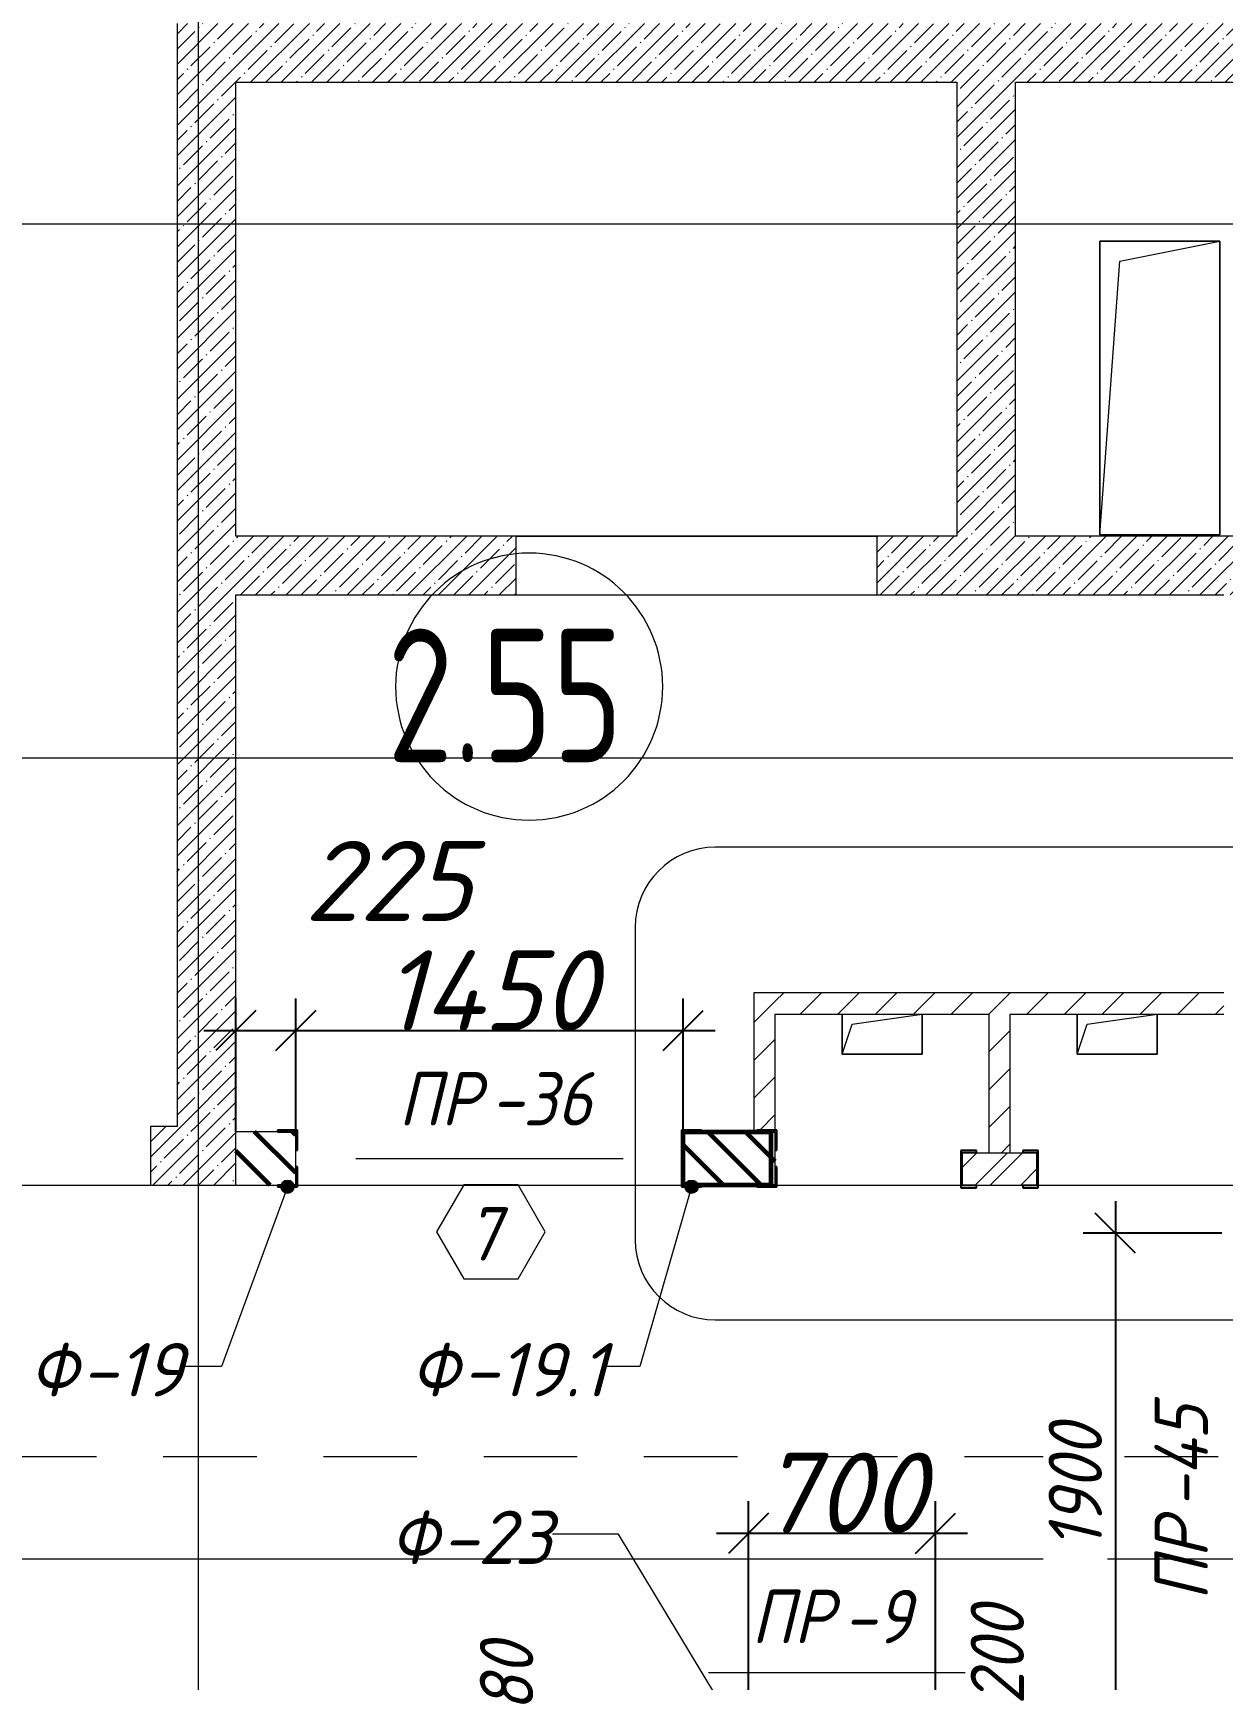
# Model space of a CAD drawing. Header units: millimetres. Extents: x 12986 to 523328, y -9759 to 30092.
# Drawn here: x 333137 to 337590, y 8784 to 14949 of the extents above; entities that cross this region are included whole.
import ezdxf

# ---------------------------------------------------------------- set-up
doc = ezdxf.new("R2010")
doc.units = ezdxf.units.MM
doc.linetypes.add('01 Штриховая _4 мм_', pattern=[600, 350, -250])
for name, color, linetype, lineweight in [('5) Блок ячеистый', 160, 'Continuous', 60), ('A-ANNO-DIMS', 7, 'Continuous', 9), ('A-ANNO-SYMB', 7, 'Continuous', 9), ('A-AREA-IDEN', 7, 'Continuous', 9), ('A-DOOR-2', 7, 'Continuous', 5), ('A-DOOR-IDEN', 7, 'Continuous', 9), ('A-FLOR', 7, 'Continuous', 9), ('A-GENM', 7, 'Continuous', 9), ('A-GENM-1', 7, 'Continuous', 25), ('A-GENM-IDEN', 7, 'Continuous', 9), ('A-WALL-FNSH-2', 7, 'Continuous', 5), ('A-WALL-PATT-1', 7, 'Continuous', 5), ('A-WALL-PATT-3', 250, 'Continuous', 5), ('G-ANNO-SYMB-1', 7, '01 Штриховая _4 мм_', 9), ('Оси-1', 7, 'Continuous', 20)]:
    doc.layers.add(name, color=color, linetype=linetype, lineweight=lineweight)
for name, color, linetype, lineweight, true_color in [('A-DOOR-1', 7, 'Continuous', 5, 0xffffff), ('A-WALL-3', 7, 'Continuous', 5, 0x000000), ('A-WALL-9', 7, 'Continuous', 5, 0x0070df), ('A-WALL-FNSH-3', 7, 'Continuous', 13, 0x008000), ('A-WALL-PATT-5', 7, 'Continuous', 5, 0x800000)]:
    doc.layers.add(name, color=color, linetype=linetype, lineweight=lineweight, true_color=true_color)
doc.styles.add('ISOCPEUR_I_2', font='isocpeui.ttf', dxfattribs={"height": 300})
doc.styles.add('ISOCPEUR_I_3', font='isocpeui.ttf', dxfattribs={"width": 0.9, "height": 200})
doc.styles.add('ISOCPEUR_I_4', font='isocpeui.ttf', dxfattribs={"width": 0.9, "height": 300})
doc.styles.add('СПДС', font='ГОСТ тип А.ttf', dxfattribs={"width": 0.9})
doc.dimstyles.new('ISO-2_0_0_9К_СРЕДНИЙ', dxfattribs={"dimscale": 304.8, "dimtxt": 199.196235, "dimasz": 0.492126, "dimexe": 0.393701, "dimexo": 0, "dimgap": 0, "dimtad": 1, "dimdec": 0, "dimzin": 0, "dimdsep": 46, "dimtxsty": 'ISOCPEUR_I_2', "dimblk1": 'OBLIQUE', "dimblk2": 'OBLIQUE', "dimsah": 1, "dimcen": 0.09, "dimdle": 0.393701, "dimazin": 0, "dimtfac": 1, "dimtdec": 4, "dimtix": 1, "dimtmove": 2, "dimatfit": 3, "dimfxl": 1, "dimtvp": 1, "dimtolj": 1, "dimtzin": 0, "dimarcsym": 2})
doc.dimstyles.new('ISO-2_0_0_9К_СРЕДНИЙ_2', dxfattribs={"dimscale": 304.8, "dimtxt": 199.196235, "dimasz": 0.492126, "dimexe": 0.393701, "dimexo": 0, "dimgap": 0, "dimtad": 1, "dimdec": 0, "dimzin": 0, "dimdsep": 46, "dimtxsty": 'ISOCPEUR_I_2', "dimblk1": 'OBLIQUE', "dimblk2": 'OBLIQUE', "dimsah": 1, "dimcen": 0.09, "dimdle": 0.393701, "dimazin": 0, "dimtfac": 1, "dimtdec": 4, "dimtix": 1, "dimtmove": 0, "dimatfit": 3, "dimfxl": 1, "dimtvp": 1, "dimtolj": 1, "dimtzin": 0, "dimarcsym": 2})
doc.dimstyles.new('ISO-2_0_0_9К_СРЕДНИЙ_ФОН_1', dxfattribs={"dimscale": 304.8, "dimtxt": 199.196235, "dimasz": 0.492126, "dimexe": 0.393701, "dimexo": 0, "dimgap": 0.164042, "dimtad": 1, "dimdec": 0, "dimdsep": 46, "dimtxsty": 'ISOCPEUR_I_3', "dimblk1": 'OBLIQUE', "dimblk2": 'OBLIQUE', "dimsah": 1, "dimcen": 0.09, "dimdle": 0.393701, "dimazin": 0, "dimtfac": 1, "dimtdec": 4, "dimtix": 1, "dimtmove": 0, "dimatfit": 3, "dimfxl": 1, "dimtvp": 1, "dimtfill": 1, "dimtolj": 1, "dimtzin": 0, "dimarcsym": 2})
doc.dimstyles.new('ISO-2_0_0_9К_СРЕДНИЙ_ФОН_2', dxfattribs={"dimscale": 304.8, "dimtxt": 199.196235, "dimasz": 0.492126, "dimexe": 0.393701, "dimexo": 0, "dimgap": 0.164042, "dimtad": 1, "dimdec": 0, "dimdsep": 46, "dimtxsty": 'ISOCPEUR_I_3', "dimblk1": 'OBLIQUE', "dimblk2": 'OBLIQUE', "dimsah": 1, "dimcen": 0.09, "dimdle": 0.393701, "dimazin": 0, "dimtfac": 1, "dimtdec": 4, "dimtix": 1, "dimtmove": 2, "dimatfit": 3, "dimfxl": 1, "dimtvp": 1, "dimtfill": 1, "dimtolj": 1, "dimtzin": 0, "dimarcsym": 2})
pattern_1 = [(45, (239096.85, -2765.93), (-57.024626, 57.024626), []), (45, (239153.876, -2765.93), (-57.024626, 57.024626), [100.806, -20.161, 3.353, -16.808])]
pattern_2 = [(45, (239096.85, -2765.93), (-70.71068, 70.71068), [])]

# ---------------------------------------------------------------- blocks, each defined once
blk = doc.blocks.new('Проем_Дверь_Прямоугольный_БезПР - 1350х2100h-29246185-АР1_1_Кладочный план 2 этажа')
at = {"layer": 'A-DOOR-2'}
for p, q in [((675, 110), (-675, 110)), ((675, -110), (-675, -110))]:
    blk.add_line(p, q, dxfattribs=at)
blk = doc.blocks.new('AR_Отверстие прямоугольное _в плите_ - AR_Отверстие прямоугольное _в плите_-24526623-АР1_1_Кладочный план 2 этажа')
at = {"layer": 'A-GENM'}
for p, q in [((225, 550), (-225, 550)), ((-225, 550), (-225, -550)), ((-150, 475), (225, 550)), ((225, -550), (225, 550)), ((-225, -550), (-150, 475)), ((-225, -550), (225, -550))]:
    blk.add_line(p, q, dxfattribs=at)
blk = doc.blocks.new('AR_Отверстие прямоугольное _в плите_ - AR_Отверстие прямоугольное _в плите_-24489712-АР1_1_Кладочный план 2 этажа')
at = {"layer": 'A-GENM'}
for p, q in [((-150, 75), (-150, -75)), ((-112.5, 37.5), (150, 75)), ((150, -75), (150, 75)), ((-150, -75), (-112.5, 37.5)), ((-150, -75), (150, -75))]:
    blk.add_line(p, q, dxfattribs=at)
blk = doc.blocks.new('Фахверк_СКБ_Уголок - Ф-19_200х3980 h-28533769-АР1_1_Кладочный план 2 этажа')
at = {"layer": 'A-GENM-1'}
for p, q in [((200, 156), (125, 156)), ((125, 156), (125, 81)), ((131, 81), (131, 150)), ((131, 150), (200, 150)), ((200, 150), (200, 156)), ((125, 81), (131, 81)), ((131, 19), (125, 19)), ((125, 19), (125, -56)), ((131, -50), (131, 19)), ((125, -56), (200, -56)), ((200, -50), (131, -50)), ((200, -56), (200, -50))]:
    blk.add_line(p, q, dxfattribs=at)
blk = doc.blocks.new('Фахверк_СКБ_Уголок - Ф-19_1_200х3980 h все крепления развернуты-28533837-АР1_1_Кладочный план 2 этажа')
at = {"layer": 'A-GENM-1'}
for p, q in [((200, 156), (125, 156)), ((125, 156), (125, 81)), ((131, 81), (131, 150)), ((131, 150), (200, 150)), ((200, 150), (200, 156)), ((125, 81), (131, 81)), ((131, 19), (125, 19)), ((125, 19), (125, -56)), ((131, -50), (131, 19)), ((125, -56), (200, -56)), ((200, -50), (131, -50)), ((200, -56), (200, -50))]:
    blk.add_line(p, q, dxfattribs=at)
blk = doc.blocks.new('Фахверк_СКБ_Швеллер - Ф-25_1_140_3980_все крепления развернуты-28622579-АР1_1_Кладочный план 2 этажа')
at = {"layer": 'A-GENM-1'}
for p, q in [((183, 70), (125, 70)), ((125, 70), (125, -70)), ((129.9, 61.9), (183, 61.9)), ((129.9, -61.9), (129.9, 61.9)), ((183, 61.9), (183, 70)), ((125, -70), (183, -70)), ((183, -61.9), (129.9, -61.9)), ((183, -70), (183, -61.9))]:
    blk.add_line(p, q, dxfattribs=at)
blk = doc.blocks.new('_Oblique')
at = {"color": 0, "linetype": 'ByBlock', "lineweight": -2}
blk.add_line((-0.5, -0.5), (0.5, 0.5), dxfattribs=at)
blk = doc.blocks.new('*D2401')
at = {"layer": 'A-ANNO-DIMS', "color": 0, "lineweight": -2, "transparency": 16777216}
for p, q in [((333896.9, 10834.1), (333896.9, 11333.2)), ((334121.9, 10832.6), (334121.9, 11333.2)), ((333776.9, 11213.2), (334241.9, 11213.2))]:
    blk.add_line(p, q, dxfattribs=at)
at = {"layer": 'Defpoints', "color": 0, "transparency": 16777216}
for p in [(334121.9, 11213.2), (333896.9, 10834.1), (334121.9, 10832.6)]:
    blk.add_point(p, dxfattribs=at)
at = {"layer": 'A-ANNO-DIMS', "color": 0, "lineweight": -2, "transparency": 16777216, "xscale": 150, "yscale": 150, "zscale": 150, "rotation": 180}
blk.add_blockref('_Oblique', (333896.9, 11213.2), dxfattribs=at)
at = {"layer": 'A-ANNO-DIMS', "color": 0, "lineweight": -2, "transparency": 16777216, "xscale": 150, "yscale": 150, "zscale": 150}
blk.add_blockref('_Oblique', (334121.9, 11213.2), dxfattribs=at)
at = {"layer": 'A-ANNO-DIMS', "color": 0, "transparency": 16777216, "insert": (334153.5, 11923.2), "char_height": 300, "width": 455.087, "attachment_point": 1, "line_spacing_factor": 1.149209, "style": 'ISOCPEUR_I_2'}
blk.add_mtext('\\A1;225', dxfattribs=at)
blk = doc.blocks.new('*D2402')
at = {"layer": 'A-ANNO-DIMS', "color": 0, "lineweight": -2, "transparency": 16777216}
for p, q in [((334121.9, 10832.6), (334121.9, 11333.2)), ((335571.9, 10832.6), (335571.9, 11333.2)), ((334001.9, 11213.2), (335691.9, 11213.2))]:
    blk.add_line(p, q, dxfattribs=at)
at = {"layer": 'Defpoints', "color": 0, "transparency": 16777216}
for p in [(335571.9, 11213.2), (334121.9, 10832.6), (335571.9, 10832.6)]:
    blk.add_point(p, dxfattribs=at)
at = {"layer": 'A-ANNO-DIMS', "color": 0, "lineweight": -2, "transparency": 16777216, "xscale": 150, "yscale": 150, "zscale": 150, "rotation": 180}
blk.add_blockref('_Oblique', (334121.9, 11213.2), dxfattribs=at)
at = {"layer": 'A-ANNO-DIMS', "color": 0, "lineweight": -2, "transparency": 16777216, "xscale": 150, "yscale": 150, "zscale": 150}
blk.add_blockref('_Oblique', (335571.9, 11213.2), dxfattribs=at)
at = {"layer": 'A-ANNO-DIMS', "color": 0, "transparency": 16777216, "insert": (334846.9, 11363.2), "char_height": 300, "width": 579.201, "attachment_point": 5, "style": 'ISOCPEUR_I_2'}
blk.add_mtext('\\A1;1450', dxfattribs=at)
blk = doc.blocks.new('AAR_СКБ_Марка_Двери_Перемычка и проем - Марка перемычки и проема-25306769-АР1_1_Кладочный план 2 этажа')
at = {"layer": 'A-DOOR-IDEN'}
for p, q in [((-5, 0), (5, 0)), ((-0.968, -0.984), (-1.986, -2.747)), ((1.067, -0.984), (-0.968, -0.984)), ((2.085, -2.747), (1.067, -0.984)), ((-1.986, -2.747), (-0.968, -4.509)), ((1.067, -4.509), (2.085, -2.747)), ((-0.968, -4.509), (1.067, -4.509))]:
    blk.add_line(p, q, dxfattribs=at)
blk = doc.blocks.new('*D2518')
at = {"layer": 'A-ANNO-DIMS', "color": 0, "lineweight": -2, "transparency": 16777216}
for p, q in [((335122.1, 8554.1), (335122.1, 8704.1)), ((335629.1, 8554.1), (335002.1, 8554.1)), ((335122.1, 8474.1), (335122.1, 8554.1)), ((335628.2, 8474.1), (335002.1, 8474.1)), ((335122.1, 8474.1), (335122.1, 8324.1))]:
    blk.add_line(p, q, dxfattribs=at)
at = {"layer": 'Defpoints', "color": 0, "transparency": 16777216}
for p in [(335122.1, 8554.1), (335629.1, 8554.1), (335628.2, 8474.1)]:
    blk.add_point(p, dxfattribs=at)
at = {"layer": 'A-ANNO-DIMS', "color": 0, "lineweight": -2, "transparency": 16777216, "xscale": 150, "yscale": 150, "zscale": 150, "rotation": 90}
blk.add_blockref('_Oblique', (335122.1, 8474.1), dxfattribs=at)
at = {"layer": 'A-ANNO-DIMS', "color": 0, "transparency": 16777216, "insert": (334810.8, 8661.6), "char_height": 200, "width": 303.391, "attachment_point": 1, "rotation": 90, "line_spacing_factor": 1.149209, "style": 'ISOCPEUR_I_3', "bg_fill": 3, "box_fill_scale": 1.1, "bg_fill_color": 256, "bg_fill_true_color": 13158600, "bg_fill_transparency": 0}
blk.add_mtext('\\A1;80', dxfattribs=at)
at = {"layer": 'A-ANNO-DIMS', "color": 0, "lineweight": -2, "transparency": 16777216, "xscale": 150, "yscale": 150, "zscale": 150, "rotation": 270}
blk.add_blockref('_Oblique', (335122.1, 8554.1), dxfattribs=at)
blk = doc.blocks.new('*D2519')
at = {"layer": 'A-ANNO-DIMS', "color": 0, "lineweight": -2, "transparency": 16777216}
for p, q in [((335816.9, 8614.1), (335816.9, 9449.9)), ((336516.9, 8554.1), (336516.9, 9449.9)), ((335696.9, 9329.9), (336636.9, 9329.9))]:
    blk.add_line(p, q, dxfattribs=at)
at = {"layer": 'Defpoints', "color": 0, "transparency": 16777216}
for p in [(336516.9, 9329.9), (335816.9, 8614.1), (336516.9, 8554.1)]:
    blk.add_point(p, dxfattribs=at)
at = {"layer": 'A-ANNO-DIMS', "color": 0, "lineweight": -2, "transparency": 16777216, "xscale": 150, "yscale": 150, "zscale": 150, "rotation": 180}
blk.add_blockref('_Oblique', (335816.9, 9329.9), dxfattribs=at)
at = {"layer": 'A-ANNO-DIMS', "color": 0, "lineweight": -2, "transparency": 16777216, "xscale": 150, "yscale": 150, "zscale": 150}
blk.add_blockref('_Oblique', (336516.9, 9329.9), dxfattribs=at)
at = {"layer": 'A-ANNO-DIMS', "color": 0, "transparency": 16777216, "insert": (336166.9, 9481.8), "char_height": 300, "width": 455.087, "attachment_point": 5, "style": 'ISOCPEUR_I_2'}
blk.add_mtext('\\A1;700', dxfattribs=at)
blk = doc.blocks.new('*D2571')
at = {"layer": 'A-ANNO-DIMS', "color": 0, "lineweight": -2, "transparency": 16777216}
for p, q in [((337190.2, 10574.1), (337190.2, 8434.1)), ((337588.9, 10454.1), (337070.2, 10454.1)), ((337296.3, 8554.1), (337070.2, 8554.1))]:
    blk.add_line(p, q, dxfattribs=at)
at = {"layer": 'Defpoints', "color": 0, "transparency": 16777216}
for p in [(337588.9, 10454.1), (337190.2, 8554.1), (337296.3, 8554.1)]:
    blk.add_point(p, dxfattribs=at)
at = {"layer": 'A-ANNO-DIMS', "color": 0, "lineweight": -2, "transparency": 16777216, "xscale": 150, "yscale": 150, "zscale": 150}
for p, rotation in [((337190.2, 10454.1), 90), ((337190.2, 8554.1), 270)]:
    blk.add_blockref('_Oblique', p, dxfattribs=dict(at, rotation=rotation))
at = {"layer": 'A-ANNO-DIMS', "color": 0, "transparency": 16777216, "insert": (337040.2, 9504.1), "char_height": 200, "width": 560.814, "attachment_point": 5, "rotation": 90, "style": 'ISOCPEUR_I_3', "bg_fill": 3, "box_fill_scale": 1.1, "bg_fill_color": 256, "bg_fill_true_color": 13158600, "bg_fill_transparency": 0}
blk.add_mtext('\\A1;1900', dxfattribs=at)
blk = doc.blocks.new('*D2572')
at = {"layer": 'A-ANNO-DIMS', "color": 0, "lineweight": -2, "transparency": 16777216}
for p, q in [((337190.2, 8674.1), (337190.2, 8234.1)), ((337296.3, 8554.1), (337070.2, 8554.1)), ((337296.3, 8354.1), (337070.2, 8354.1))]:
    blk.add_line(p, q, dxfattribs=at)
at = {"layer": 'Defpoints', "color": 0, "transparency": 16777216}
for p in [(337296.3, 8554.1), (337190.2, 8354.1), (337296.3, 8354.1)]:
    blk.add_point(p, dxfattribs=at)
at = {"layer": 'A-ANNO-DIMS', "color": 0, "lineweight": -2, "transparency": 16777216, "xscale": 150, "yscale": 150, "zscale": 150}
for p, rotation in [((337190.2, 8554.1), 90), ((337190.2, 8354.1), 270)]:
    blk.add_blockref('_Oblique', p, dxfattribs=dict(at, rotation=rotation))
at = {"layer": 'A-ANNO-DIMS', "color": 0, "transparency": 16777216, "insert": (336648.2, 8687.8), "char_height": 200, "width": 455.087, "attachment_point": 1, "rotation": 90, "line_spacing_factor": 1.149209, "style": 'ISOCPEUR_I_3', "bg_fill": 3, "box_fill_scale": 1.1, "bg_fill_color": 256, "bg_fill_true_color": 13158600, "bg_fill_transparency": 0}
blk.add_mtext('\\A1;200', dxfattribs=at)
blk = doc.blocks.new('Марка_Помещения - Номер-25198446-Объем проектирования 2 этажа')
at = {"layer": 'A-AREA-IDEN'}
for start, end in [(360, 180), (180, 360)]:
    blk.add_arc((0, 0), 2.5, start, end, dxfattribs=at)

msp = doc.modelspace()

# ---------------------------------------------------------------- hatches: boundary and pattern name
at = {"layer": '5) Блок ячеистый'}
h = msp.add_hatch(dxfattribs=at)
h.set_pattern_fill('FP_22', color=256, style=0, pattern_type=2)
h.set_pattern_definition([(135, (239096.85, -2765.93), (-70.71068, -70.71068), [])])
h.paths.add_polyline_path([(335847.85081, 10634.0673), (335916.85081, 10634.0673), (335916.85081, 10834.0673), (335571.85081, 10834.0673), (335571.85081, 10634.0673), (335640.85081, 10634.0673)], flags=0)
h.paths.add_polyline_path([(333896.85081, 10634.0673), (334121.85081, 10634.0673), (334121.85081, 10834.0673), (333896.85081, 10834.0673), (333896.85081, 10703.0673)], flags=0)
at = {"layer": 'A-GENM-IDEN'}
h = msp.add_hatch(color=256, dxfattribs=at)
edge = h.paths.add_edge_path(flags=0)
edge.add_arc((334090.35081, 10628.0673), 25, 0, 360)
h = msp.add_hatch(color=256, dxfattribs=at)
edge = h.paths.add_edge_path(flags=0)
edge.add_arc((335603.35081, 10628.0673), 25, 0, 360)
at = {"layer": 'A-WALL-PATT-1'}
h = msp.add_hatch(dxfattribs=at)
h.set_pattern_fill('FP_7', color=256, style=0, pattern_type=2)
h.set_pattern_definition(pattern_1)
h.paths.add_polyline_path([(339896.85081, 14764.06731), (339896.85081, 14984.06731), (333676.85081, 14984.06731), (333676.85081, 14764.06731), (339816.85081, 14764.06731)], flags=0)
h = msp.add_hatch(dxfattribs=at)
h.set_pattern_fill('FP_7', color=256, style=0, pattern_type=2)
h.set_pattern_definition(pattern_1)
h.paths.add_polyline_path([(333676.85081, 10854.06731), (333896.85081, 10854.06731), (333896.85081, 14764.06731), (333676.85081, 14764.06731), (333676.85081, 14472.83394)], flags=0)
h = msp.add_hatch(dxfattribs=at)
h.set_pattern_fill('FP_7', color=256, style=0, pattern_type=2)
h.set_pattern_definition(pattern_1)
h.paths.add_polyline_path([(336596.85081, 13064.06731), (336816.85081, 13064.06731), (336816.85081, 14764.06731), (336596.85081, 14764.06731), (336596.85081, 14472.83394)], flags=0)
h = msp.add_hatch(dxfattribs=at)
h.set_pattern_fill('FP_7', color=256, style=0, pattern_type=2)
h.set_pattern_definition(pattern_1)
h.paths.add_polyline_path([(337816.85081, 12844.06731), (337816.85081, 13064.06731), (336296.85081, 13064.06731), (336296.85081, 12844.06731), (337596.85081, 12844.06731)], flags=0)
h.paths.add_polyline_path([(334946.85081, 12844.06731), (334946.85081, 13064.06731), (333896.85081, 13064.06731), (333896.85081, 12844.06731)], flags=0)
h = msp.add_hatch(dxfattribs=at)
h.set_pattern_fill('FP_7', color=256, style=0, pattern_type=2)
h.set_pattern_definition(pattern_1)
h.paths.add_polyline_path([(333576.85081, 10634.06731), (333896.85081, 10634.06731), (333896.85081, 10854.06731), (333576.85081, 10854.06731)], flags=0)
at = {"layer": 'A-WALL-PATT-3'}
h = msp.add_hatch(dxfattribs=at)
h.set_pattern_fill('FP_24', color=256, style=0, pattern_type=2)
h.set_pattern_definition(pattern_2)
h.paths.add_polyline_path([(335836.85081, 10834.06731), (335847.85081, 10834.06731), (335847.85081, 10840.0673), (335916.85081, 10840.0673), (335916.85081, 11354.06731), (335836.85081, 11354.06731), (335836.85081, 10840.0673)], flags=0)
h = msp.add_hatch(dxfattribs=at)
h.set_pattern_fill('FP_24', color=256, style=0, pattern_type=2)
h.set_pattern_definition(pattern_2)
h.paths.add_polyline_path([(335916.85081, 11274.06731), (337596.85081, 11274.06731), (337596.85081, 11354.06731), (335916.85081, 11354.06731)], flags=0)
h = msp.add_hatch(dxfattribs=at)
h.set_pattern_fill('FP_24', color=256, style=0, pattern_type=2)
h.set_pattern_definition(pattern_2)
h.paths.add_polyline_path([(336716.85081, 10754.06731), (336796.85081, 10754.06731), (336796.85081, 11274.06731), (336716.85081, 11274.06731), (336716.85081, 11261.36264)], flags=0)
at = {"layer": 'A-WALL-PATT-5'}
h = msp.add_hatch(dxfattribs=at)
h.set_pattern_fill('FP_64', color=256, style=0, pattern_type=2)
h.set_pattern_definition([(45, (239096.85, -2765.93), (-85.53659, 85.53659), []), (45, (239153.88, -2765.93), (-85.53659, 85.53659), [])])
h.paths.add_polyline_path([(336895.70143, 10634.06731), (336896.85081, 10634.06731), (336895.70143, 10754.06731), (336616.85081, 10754.06731), (336618.0002, 10634.06731), (336690.59279, 10634.06731)], flags=0)

# ---------------------------------------------------------------- linework, layer by layer
at = {"layer": '5) Блок ячеистый'}
msp.add_lwpolyline([(335571.85081, 10834.0673), (335900, 10834.0673), (335900, 10634.0673), (335571.85081, 10634.0673)], close=True, dxfattribs=at)
at = {"layer": 'A-ANNO-SYMB'}
for p, q in [((338828.50803, 11899.41972), (335692.3385, 11899.41972)), ((335392.3385, 11599.41972), (335392.3385, 10429.07024)), ((335692.3385, 10129.07024), (338828.50803, 10129.07024))]:
    msp.add_line(p, q, dxfattribs=at)
for centre, start, end in [((335692.3385, 11599.41972), 90, 180), ((335692.3385, 10429.07024), 180, 270)]:
    msp.add_arc(centre, 300, start, end, dxfattribs=at)
at = {"layer": 'A-FLOR'}
for p, q in [((337131.85081, 14169.06748), (337581.85081, 14169.06748)), ((337131.85081, 13069.06748), (337131.85081, 14169.06748)), ((337581.85081, 14169.06748), (337581.85081, 13069.06748)), ((336296.85081, 13064.06731), (334946.85081, 13064.06731)), ((337581.85081, 13069.06748), (337131.85081, 13069.06748)), ((336166.85081, 11124.06731), (336166.85081, 11274.06731)), ((336466.85081, 11274.06731), (336466.85081, 11124.06731)), ((337046.85081, 11124.06731), (337046.85081, 11274.06731)), ((337346.85081, 11274.06731), (337346.85081, 11124.06731)), ((336466.85081, 11124.06731), (336166.85081, 11124.06731)), ((337346.85081, 11124.06731), (337046.85081, 11124.06731))]:
    msp.add_line(p, q, dxfattribs=at)
at = {"layer": 'A-GENM-IDEN'}
for p, q in [((334090.35081, 10628.0673), (333843.32074, 9955.02342)), ((335603.35081, 10628.0673), (335409.73195, 9955.02342)), ((333843.32074, 9955.02342), (333696.48669, 9955.02342)), ((335409.73195, 9955.02342), (335284.42603, 9955.02342)), ((335329.81192, 9327.11277), (335083.11445, 9327.11277))]:
    msp.add_line(p, q, dxfattribs=at)
for centre in [(334090.35081, 10628.0673), (335603.35081, 10628.0673)]:
    msp.add_circle(centre, 25, dxfattribs=at)
at = {"layer": 'A-WALL-3'}
for p, q in [((333676.85081, 14984.06731), (333676.85081, 10854.06731)), ((333896.85081, 13064.06731), (333896.85081, 14764.06731)), ((333896.85081, 14764.06731), (336596.85081, 14764.06731)), ((336596.85081, 14764.06731), (336596.85081, 13064.06731)), ((336816.85081, 14764.06731), (339816.85081, 14764.06731)), ((336816.85081, 13064.06731), (336816.85081, 14764.06731)), ((334946.85081, 13064.06731), (333896.85081, 13064.06731)), ((334946.85081, 12844.06731), (334946.85081, 13064.06731)), ((336596.85081, 13064.06731), (336296.85081, 13064.06731)), ((336296.85081, 13064.06731), (336296.85081, 12844.06731)), ((337816.85081, 13064.06731), (336816.85081, 13064.06731)), ((333896.85081, 10634.06731), (333896.85081, 12844.06731)), ((333896.85081, 12844.06731), (334946.85081, 12844.06731)), ((336296.85081, 12844.06731), (337596.85084, 12844.06731)), ((333676.85081, 10854.06731), (333576.85081, 10854.06731)), ((333576.85081, 10854.06731), (333576.85081, 10634.06731)), ((333576.85081, 10634.06731), (333896.85081, 10634.06731))]:
    msp.add_line(p, q, dxfattribs=at)
at = {"layer": 'A-WALL-9'}
for p, q in [((336896.85081, 10754.06731), (336616.85081, 10754.06731)), ((336616.85081, 10634.06731), (336896.85081, 10634.06731))]:
    msp.add_line(p, q, dxfattribs=at)
at = {"layer": 'A-WALL-FNSH-2'}
for p, q in [((334052.85081, 10834.0673), (333896.85081, 10834.0673)), ((335847.85081, 10834.0673), (335640.85081, 10834.0673)), ((334121.85081, 10703.0673), (334121.85081, 10765.0673)), ((335571.85081, 10765.0673), (335571.85081, 10703.0673)), ((335916.85081, 10703.0673), (335916.85081, 10765.0673)), ((333896.85081, 10634.06731), (333896.85081, 10634.0673)), ((333896.85081, 10634.0673), (334052.85081, 10634.0673)), ((335640.85081, 10634.0673), (335847.85081, 10634.0673))]:
    msp.add_line(p, q, dxfattribs=at)
at = {"layer": 'A-WALL-FNSH-3'}
for p, q in [((335836.85081, 11354.06731), (335836.85081, 10834.06731)), ((337596.85081, 11354.06731), (335836.85081, 11354.06731)), ((335916.85081, 10840.0673), (335916.85081, 11274.06731)), ((335916.85081, 11274.06731), (336716.85081, 11274.06731)), ((336716.85081, 11274.06731), (336716.85081, 10754.06731)), ((336796.85081, 11274.06731), (337596.85081, 11274.06731)), ((336796.85081, 10754.06731), (336796.85081, 11274.06731)), ((335836.85081, 10834.06731), (335847.85081, 10834.06731))]:
    msp.add_line(p, q, dxfattribs=at)
at = {"layer": 'G-ANNO-SYMB-1'}
msp.add_line((282025.05495, 9617.34578), (365873.70751, 9617.34578), dxfattribs=at)
at = {"layer": 'Оси-1'}
for p, q in [((333756.85078, -6915.9327), (333756.85078, 25871.01046)), ((234936.85079, 14234.06737), (365048.47884, 14234.06737)), ((234936.85079, 12234.0673), (365048.47884, 12234.0673)), ((234936.85079, 10634.0673), (365048.47884, 10634.0673)), ((234936.85079, 9234.0673), (365048.47884, 9234.0673))]:
    msp.add_line(p, q, dxfattribs=at)

# ---------------------------------------------------------------- block references
at = {"layer": 'A-AREA-IDEN', "xscale": 199.9999999999999, "yscale": 199.9999999999999, "zscale": 199.9999999999999}
msp.add_blockref('Марка_Помещения - Номер-25198446-Объем проектирования 2 этажа', (334995.32054, 12500.80692), dxfattribs=at)
at = {"layer": 'A-DOOR-1', "rotation": 180}
msp.add_blockref('Проем_Дверь_Прямоугольный_БезПР - 1350х2100h-29246185-АР1_1_Кладочный план 2 этажа', (335621.85081, 12954.06731), dxfattribs=at)
at = {"layer": 'A-DOOR-IDEN', "xscale": 99.99999999999993, "yscale": 99.99999999999993, "zscale": 99.99999999999993}
for p in [(334846.85081, 10734.0673), (336166.85081, 8808.96796)]:
    msp.add_blockref('AAR_СКБ_Марка_Двери_Перемычка и проем - Марка перемычки и проема-25306769-АР1_1_Кладочный план 2 этажа', p, dxfattribs=at)
at = {"layer": 'A-GENM'}
for name, p in [('AR_Отверстие прямоугольное _в плите_ - AR_Отверстие прямоугольное _в плите_-24526623-АР1_1_Кладочный план 2 этажа', (337356.85081, 13619.06748)), ('AR_Отверстие прямоугольное _в плите_ - AR_Отверстие прямоугольное _в плите_-24489712-АР1_1_Кладочный план 2 этажа', (336316.85081, 11199.06731)), ('AR_Отверстие прямоугольное _в плите_ - AR_Отверстие прямоугольное _в плите_-24489712-АР1_1_Кладочный план 2 этажа', (337196.85081, 11199.06731))]:
    msp.add_blockref(name, p, dxfattribs=at)
at = {"layer": 'A-GENM-1', "rotation": 180}
for name, p in [('Фахверк_СКБ_Уголок - Ф-19_200х3980 h-28533769-АР1_1_Кладочный план 2 этажа', (334252.85081, 10784.0673)), ('Фахверк_СКБ_Уголок - Ф-19_1_200х3980 h все крепления развернуты-28533837-АР1_1_Кладочный план 2 этажа', (336047.85081, 10784.0673)), ('Фахверк_СКБ_Швеллер - Ф-25_1_140_3980_все крепления развернуты-28622579-АР1_1_Кладочный план 2 этажа', (337026.75081, 10694.06731))]:
    msp.add_blockref(name, p, dxfattribs=at)
at = {"layer": 'A-GENM-1'}
for name, p in [('Фахверк_СКБ_Уголок - Ф-19_1_200х3980 h все крепления развернуты-28533837-АР1_1_Кладочный план 2 этажа', (335440.85081, 10684.0673)), ('Фахверк_СКБ_Швеллер - Ф-25_1_140_3980_все крепления развернуты-28622579-АР1_1_Кладочный план 2 этажа', (336486.95081, 10694.06731))]:
    msp.add_blockref(name, p, dxfattribs=at)

# ---------------------------------------------------------------- texts
at = {"layer": 'A-AREA-IDEN', "insert": (334463.85424, 12717.92552), "char_height": 500, "width": 1327.5945, "attachment_point": 1, "style": 'СПДС'}
msp.add_mtext('2.55', dxfattribs=at)
at = {"layer": 'A-DOOR-IDEN', "insert": (334760.65229, 10551.42592), "char_height": 200, "width": 158.734125, "attachment_point": 1, "style": 'ISOCPEUR_I_2'}
msp.add_mtext('\\fISOCPEUR|b0|i1|c204|p34|;\\W.9;7', dxfattribs=at)
at = {"layer": 'A-GENM-IDEN', "char_height": 200, "attachment_point": 1}
for s, insert, width, style in [('ПР', (334506.0869, 11057.31688), 416.8775, 'ISOCPEUR_I_4'), ('-36', (334850.04524, 11057.31688), 529.11375, 'ISOCPEUR_I_4'), ('\\fISOCPEUR|b0|i1|c204|p34|;\\W.9;Ф', (333125.13186, 10042.63801), 230.886, 'ISOCPEUR_I_2'), ('-19', (333315.63186, 10042.63801), 432.91125, 'ISOCPEUR_I_2'), ('\\fISOCPEUR|b0|i1|c204|p34|;\\W.9;Ф', (334552.31763, 10042.63801), 230.886, 'ISOCPEUR_I_2'), ('-19.1', (334742.81763, 10042.63801), 620.506125, 'ISOCPEUR_I_2'), ('\\fISOCPEUR|b0|i1|c204|p34|;\\W.9;Ф', (334475.75081, 9414.72735), 230.886, 'ISOCPEUR_I_2'), ('-23', (334666.25081, 9414.72735), 476.202375, 'ISOCPEUR_I_2'), ('ПР', (335827.06588, 9118.25682), 416.8775, 'ISOCPEUR_I_4'), ('-9', (336171.02422, 9118.25682), 352.7425, 'ISOCPEUR_I_4')]:
    msp.add_mtext(s, dxfattribs=dict(at, insert=insert, width=width, style=style))
at = {"layer": 'A-GENM-IDEN', "char_height": 200, "attachment_point": 1, "rotation": 90, "style": 'ISOCPEUR_I_4'}
for s, insert, width in [('-45', (337337.06821, 9422.2407), 561.18125), ('ПР', (337337.06821, 9078.28237), 416.8775)]:
    msp.add_mtext(s, dxfattribs=dict(at, insert=insert, width=width))

# ---------------------------------------------------------------- dimensions: what is measured, and where the dimension line sits
at = {"layer": 'A-ANNO-DIMS'}
dim = msp.add_linear_dim(base=(334121.85081, 11213.15697), p1=(333896.85081, 10834.0673), p2=(334121.85081, 10832.63826), dimstyle='ISO-2_0_0_9К_СРЕДНИЙ', override={"dimpost": '<>', "dimfxl": 225.004538}, dxfattribs=at)
dim.commit()
dim.dimension.update_dxf_attribs({"geometry": '*D2401', "text_midpoint": (334381.0796, 11723.1775), "dimtype": 160})
for base, p1, p2, override, picture, middle in [((335571.85081, 11213.15697), (334121.85081, 10832.63826), (335571.85081, 10832.63826), {"dimpost": '<>', "dimfxl": 1450}, '*D2402', (334846.85081, 11363.15697)), ((336516.85081, 9329.86288), (335816.8508, 8614.06731), (336516.85081, 8554.0673), {"dimpost": '<>', "dimfxl": 702.566738}, '*D2519', (336166.85081, 9481.79469))]:
    dim = msp.add_linear_dim(base=base, p1=p1, p2=p2, dimstyle='ISO-2_0_0_9К_СРЕДНИЙ_2', override=override, dxfattribs=at)
    dim.commit()
    dim.dimension.update_dxf_attribs({"geometry": picture, "text_midpoint": middle})
dim = msp.add_linear_dim(base=(335122.07382, 8554.06731), p1=(335628.1814, 8474.06731), p2=(335629.06112, 8554.06731), angle=90, dimstyle='ISO-2_0_0_9К_СРЕДНИЙ_ФОН_2', override={"dimpost": '<>', "dimfxl": 80.004837}, dxfattribs=at)
dim.commit()
dim.dimension.update_dxf_attribs({"geometry": '*D2518', "text_midpoint": (334944.11601, 8813.34416), "dimtype": 160, "text_rotation": 90})

# ---------------------------------------------------------------- next in the draw order: linework, layer by layer
at = {"layer": 'A-GENM-IDEN'}
msp.add_line((335796.8508, 8554.06731), (335329.81192, 9327.11277), dxfattribs=at)

# ---------------------------------------------------------------- next in the draw order: dimensions: what is measured, and where the dimension line sits
at = {"layer": 'A-ANNO-DIMS'}
dim = msp.add_linear_dim(base=(337190.21022, 8554.0673), p1=(337588.85081, 10454.0673), p2=(337296.27624, 8554.0673), angle=90, dimstyle='ISO-2_0_0_9К_СРЕДНИЙ_ФОН_1', override={"dimpost": '<>', "dimfxl": 1922.394309}, dxfattribs=at)
dim.commit()
dim.dimension.update_dxf_attribs({"geometry": '*D2571', "text_midpoint": (337040.21022, 9504.0673)})

# ---------------------------------------------------------------- next in the draw order: dimensions: what is measured, and where the dimension line sits
dim = msp.add_linear_dim(base=(337190.21022, 8354.0673), p1=(337296.27624, 8554.0673), p2=(337296.27624, 8354.0673), angle=90, dimstyle='ISO-2_0_0_9К_СРЕДНИЙ_ФОН_2', override={"dimpost": '<>', "dimfxl": 200}, dxfattribs=at)
dim.commit()
dim.dimension.update_dxf_attribs({"geometry": '*D2572', "text_midpoint": (336781.56626, 8915.36087), "dimtype": 160, "text_rotation": 90})

doc.saveas('drawing.dxf')
